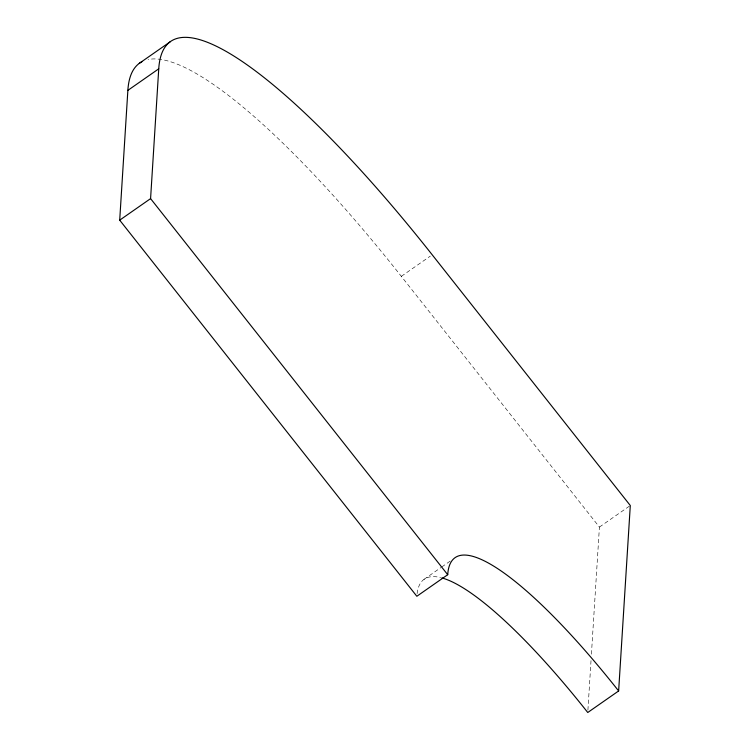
<?xml version="1.0" encoding="UTF-8"?>
<svg xmlns="http://www.w3.org/2000/svg" width="750" height="750" viewBox="0 0 750 750"><rect width="100%" height="100%" fill="white"/><g stroke="black" fill="none" stroke-linecap="round" stroke-linejoin="round"><path stroke-width="0.56" stroke-dasharray="3.75 2.81" d="M587.906 710.166L591.056 660.019M591.422 654.188L599.419 527.072L401.325 276.337A440.925 95.934 55.1 0 0 148.078 59.541M401.325 276.337L430.331 256.097M423.975 579.394L440.822 567.638M441.759 566.981L450.178 561.112M599.419 527.072L629.372 506.175M417.084 593.663A275.578 59.962 55.1 0 1 440.616 577.575"/><path stroke-width="1.12" d="M441.872 577.903A275.578 59.962 55.1 0 1 587.756 712.5L618.638 690.956A275.578 59.962 55.1 0 0 447.722 574.716L416.841 596.269L119.7 220.162L127.866 90.366A440.925 95.934 55.1 0 1 141.938 61.706M447.722 574.716L150.581 198.619L158.747 68.822A440.925 95.934 55.1 0 1 432.206 254.794L630.3 505.528L618.638 690.956M139.275 63.366L170.156 41.822M127.866 90.366L158.747 68.822M119.7 220.162L150.581 198.619"/></g></svg>
